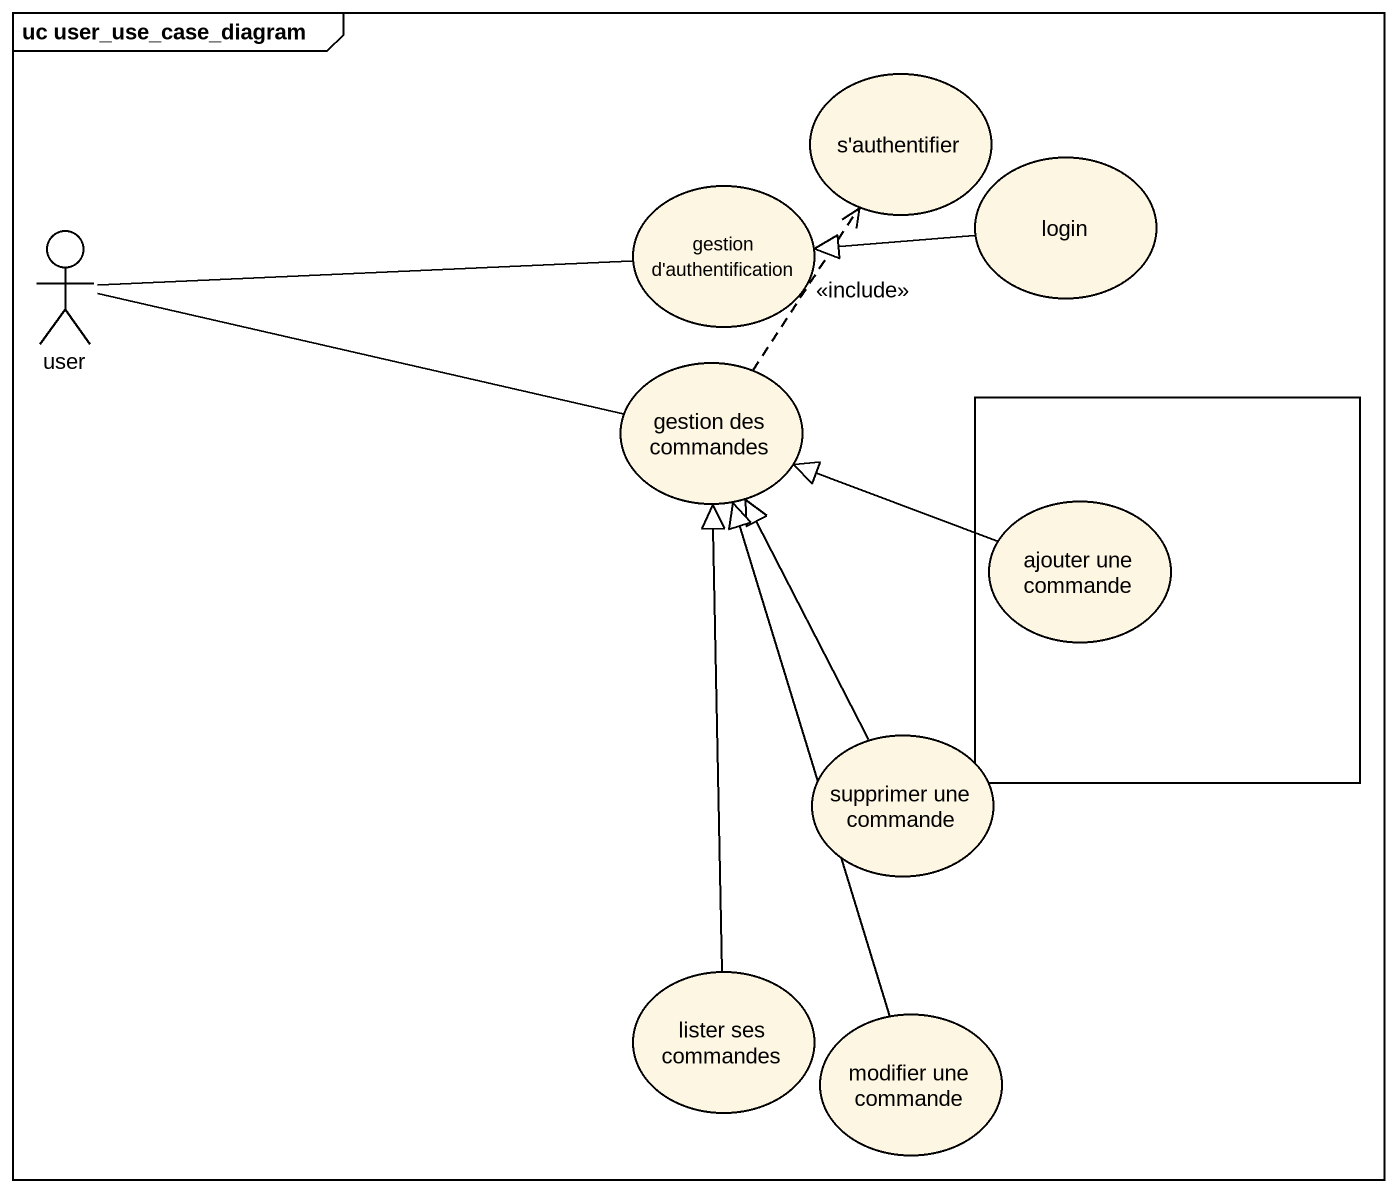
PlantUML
@startuml
mainframe uc user_use_case_diagram
usecase "s'authentifier" as s_authentifier
usecase login
actor user
usecase "gestion d'authentification" as gestion_d_authentification
usecase "gestion des commandes" as gestion_des_commandes
rectangle " " as rectangle1 {
  usecase "ajouter une commande" as ajouter_une_commande
}
usecase "supprimer une commande" as supprimer_une_commande
usecase "lister ses commandes" as lister_ses_commandes
usecase "modifier une commande" as modifier_une_commande
login -left-|> gestion_d_authentification
user -right- gestion_d_authentification
user -right- gestion_des_commandes
gestion_des_commandes .up.> s_authentifier : <<include>>
ajouter_une_commande -left-|> gestion_des_commandes
supprimer_une_commande -up-|> gestion_des_commandes
lister_ses_commandes -up-|> gestion_des_commandes
modifier_une_commande -up-|> gestion_des_commandes
@enduml
